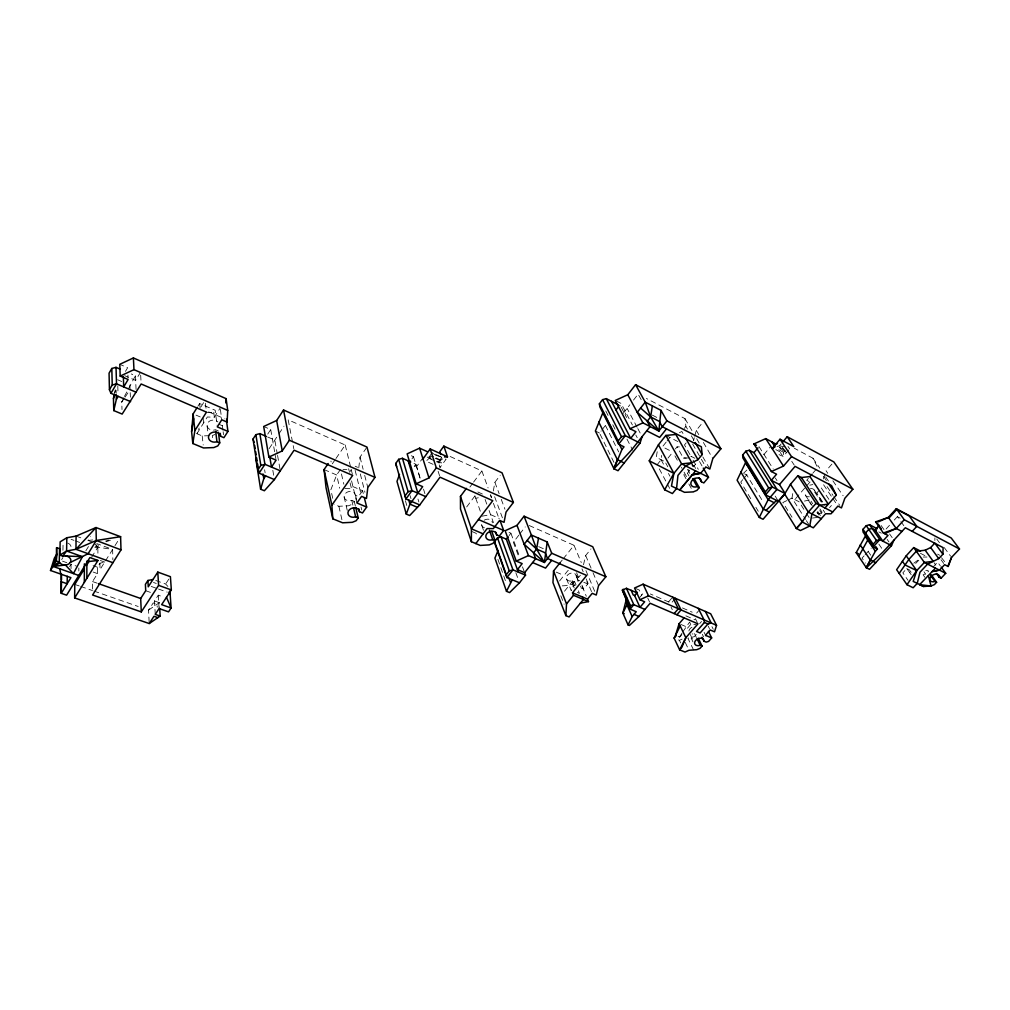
<?xml version="1.0" encoding="UTF-8"?>
<svg xmlns="http://www.w3.org/2000/svg" width="1010" height="1010" viewBox="0 0 1010 1010"><rect width="100%" height="100%" fill="white"/><g stroke="black" fill="none" stroke-linecap="round" stroke-linejoin="round"><path stroke-width="0.75" stroke-dasharray="5 3.75" d="M78.831 571.016L78.856 568.037M71.028 568.693L71.079 564.211L76.407 566.105M62.936 550.273L63.087 542.888M934.856 540.501L934.906 537.888M657.119 464.764L661.121 459.765L661.55 455.447M358.777 467.832L360.027 457.113L366.996 447.089M785.3 450.334L783.608 452.316L783.04 456.684L779.038 454.563M792.724 493.612L791.979 498.094L805.525 519.38M657.207 451.748L656.235 457.303L665.085 461.734M493.322 490.999L494.9 482.313L500.253 475.192M114.736 392.776L115.367 389.885M114.749 392.953L115.38 390.15M583.49 564.792L585.661 555.513L590.976 548.935M693.491 440.701L694.299 437.747M694.691 436.269L696.294 430.374L703.124 421.94M91.544 557.343L97.844 547.18L98.69 544.314M823.302 478.967L825.145 473.526M209.461 435.663L202.202 435.941L196.912 433.707L199.159 428.051M123.788 397.801L121.743 402.068L122.008 409.568M124.457 396.374L135.403 375.745L131.3 373.965M682.066 633.119L677.659 639.57L679.44 640.315L680.664 642.928M682.811 631.805L689.628 622.109L690.752 624.42L695.991 624.344M125.455 371.39L127.626 367.716L119.799 364.32M140.516 372.21L135.63 380.404L124.647 375.669M61.66 559.628L62.898 557.596M69.602 566.635L71.079 564.211M92.112 541.928L88.072 540.464L90.458 536.588M85.837 550.803L88.602 546.309M196.912 433.707L207.328 417.004L214.373 417.193L220.218 407.952M92.566 589.032L92.529 581.558L97.503 573.604L97.452 567.216L99.939 563.226L104.712 562.078L100.003 569.602L99.939 563.226M197.998 406.121L199.614 403.533L215.193 410.275L217.087 425.361M200.965 406.891L205.081 400.301M105.507 560.815L112.628 549.453L96.796 543.62L97.844 547.18L97.919 554.566M115.014 545.627L119.016 539.239M214.373 417.193L213.792 412.509L215.193 410.275M222.945 430.222L222.364 425.74L223.955 423.24M149.139 622.046L148.533 610.091L153.242 602.907L157.08 604.245L157.257 607.225M155.25 614.37L154.505 600.975L158.292 595.193L163.633 597.087M168.809 579.134L165.602 584.02L163.027 584.487M267.726 434.098L270.718 429.553L263.686 426.498M269.114 448.705L278.154 435.007M278.987 433.744L283.999 426.157M124.255 398.357L121.743 402.068L118.991 400.894M125.088 397.119L130.088 389.696L129.886 385.012M335.118 459.727L331.747 464.625L330.952 461.103M335.964 458.502L345.218 445.019L288.178 419.832L293.796 448.667M340.408 469.536L336.646 474.965L330.851 489.787L333.742 502.816M349.473 472.276L350.988 470.104M344.877 488.613L351.493 488.701L352.957 486.605L362.577 490.709L363.688 495.178M362.577 490.709L358.462 496.554L355.495 495.291A5.744 4.633 -12.3 0 0 348.841 491.567A5.744 4.633 -12.3 0 0 344.296 497.69A5.744 4.633 -12.3 0 0 351.745 500.341L354.257 501.402L352.275 504.23L348.45 505.795L338.893 506.275L334.058 504.268M411.954 458.868L413.494 456.722L409.681 455.018M414.239 466.645L415.918 464.31L412.055 462.593M423.518 457.012L416.625 466.607L412.749 464.89M440.209 456.507L432.103 452.834L429.073 457.038L426.649 457.795M433.075 464.335L426.081 461.191L431.106 456.457M441.736 457.378L438.302 462.1L440.07 467.478L446.104 459.184L442.064 458.654L439.022 462.845L440.07 467.478M437.267 461.216L441.32 463.047L442.834 460.977L442.064 458.654M466.683 506.944L477.124 492.994M469.902 487.06L472.667 483.348M473.589 482.111L481.884 470.963L449.867 456.368M509.078 535.603L510.909 533.23L505.139 530.717M518.85 535.149L513.37 542.218L518.736 556.712M519.759 533.974L525.238 526.917M613.903 462.353L599.523 433.063L601.202 430.879M602.048 429.793L605.432 425.45L602.768 424.112M623.019 413.557L629.849 404.795M633.535 400.061L638.143 394.152L641.88 400.945M560.298 562.469L562.254 560.02M563.239 558.795L574.021 545.312L527.056 524.569M666.145 442.14L662.421 446.799L671.549 451.419M667.08 440.979L669.883 437.481M559.578 580.952L567.822 570.675L572.077 570.663M667.989 458.111L672.849 452.076M684.288 428.429L685.916 426.409L685.007 418.645L646.413 398.47M675.387 448.932L677.079 446.837L681.434 446.938M564.489 591.241L571.875 582.126L579.841 580.586M686.181 442.847L684.49 444.93L690.196 455.005M562.28 585.863L569.173 585.421L572.62 584.007L574.614 581.558L572.544 580.674A5.126 3.838 -22.1 0 1 566.408 578.49A5.126 3.838 -22.1 0 1 570.928 573.162A5.126 3.838 -22.1 0 1 576.281 576.281L578.705 577.316L579.79 579.929M578.705 577.316L580.359 575.283M580.51 586.166A5.189 3.838 -22.1 0 1 581.141 588.047L583.591 589.082L587.769 583.982L586.128 580.056M685.967 478.677L683.783 474.713L687.431 473.223L689.653 470.508L687.583 469.473A5.467 4.179 -29.1 0 1 684.906 469.865M695.65 468.476L694.173 465.85L696.016 463.603M639.545 597.68L643.85 592.554M742.754 479.674L740.759 482.035L751.112 499.319M743.751 478.5L748.688 472.642M763.863 454.626L770.478 446.773M781.083 443.983L779.43 445.94L775.137 446.874M784.151 449.728L779.581 447.291L777.902 449.273L783.608 452.316M786.702 452.48L780.982 449.425L782.636 447.481L786.777 453.78M788.696 450.031L783.04 456.684L779.808 451.71L782.611 448.402M806.788 485.734L809.969 482.01L812.154 483.146M668.569 601.909L671.625 598.324M675.387 598.324L671.309 603.096L650.326 593.968M681.864 634.722L679.844 637.058L677.47 636.06M808.316 478.424L806.7 480.293L809.969 482.01M812.823 473.21L817.658 467.63L812.949 458.224L794.34 448.251M788.065 500L791.979 498.094L794.782 499.559L805.791 486.883M696.635 613.083L698.579 610.848M690.752 624.42L686.901 628.851L685.777 626.541L680.437 624.256M831.874 464.12L826.066 470.799L827.771 473.299M699.678 623.612L701.521 621.491M822.658 502.033L816.762 493.107L819.464 490.014M829.563 507.601L831.419 505.505M886.123 529L890.201 524.518M894.292 520.036L897.36 516.678L896.994 514.014M865.128 554.755L871.188 548.203M906.803 568.542L909.429 572.203L911.967 573.478L909.353 569.829L906.803 568.542L902.839 572.834L907.99 580.295M864.106 555.853L862.06 558.038L865.393 563.062M933.038 567.052L937.621 562.191L940.323 565.903M915.666 563.441L918.822 560.234M743.474 473.299L746.882 470.054M913.81 563.226L919.643 558.808M148.533 610.091L159.365 602.692L159.63 607.149M679.44 432.671L681.838 431.472L684.136 435.512M786.752 500.632L782.838 502.538L792.017 517.208M679.44 640.315L682.066 639.141M214.991 434.464L212.352 435.55L212.895 440.057M804.44 501.074L810.197 499.899M693.542 649.935L687.898 638.219L694.337 636.641L696.332 634.356L694.489 633.573A4.873 3.421 -25.1 0 1 692.09 633.977M105.987 541.777L110.38 540.249M105.722 541.019L108.701 540.161M809.805 485.153L812.823 484.573M474.927 495.973L475.76 498.246L479.927 497.463M482.06 516.186L490.557 514.62L499.281 518.446M812.419 518.054L817.948 517.385M88.072 540.464L92.718 539.933M94.839 547.508L97.844 547.18L112.628 549.453L112.855 559.755M923.228 557.04L926.978 557.04M343.009 469.587L346.897 469.65M689.085 457.984L683.227 457.858L677.079 446.837M683.366 458.123L686.295 458.187M206.772 412.307L213.792 412.509M784.694 446.761L779.43 445.94L778.457 442.935M441.547 457.113L434.073 454.727M74.778 584.399L79.197 585.939M80.674 586.444L92.478 590.56M93.955 591.077L138.206 606.492M154.505 600.975L159.365 602.692M92.529 581.558L96.91 583.086M62.481 561.156L66.786 562.684M93.122 572.039L97.503 573.604M145.718 590.724L151.311 592.706M93.084 565.65L97.452 567.216M151.222 586.431L157.042 588.514M158.494 589.032L167.218 592.15M153.482 582.467L156.272 583.464M100.331 560.499L104.712 562.078M155.805 580.485L165.602 584.02L168.708 587.239M76.091 536.095L82.744 538.519M95.18 546.208L97.844 547.18L94.675 542.837M71.091 539.315L73.945 540.35M75.359 540.868L79.626 542.433M577.366 592.466L579.45 593.35L578.376 590.724M583.805 582.278L587.769 583.982M556.144 572.102L563.984 575.447M218.236 430.904L215.471 429.73A6.06 5.037 -3 0 1 207.757 427.584A6.06 5.037 -3 0 1 209.827 420.955A6.06 5.037 -3 0 1 217.895 421.965M117.602 379.747L121.692 381.502M219.107 424.351L222.364 425.74M324.058 469.587L336.646 474.965L339.701 488.209M195.99 415.11L200.258 416.941M267.663 436.989L274.808 440.07L277.283 453.894M208.666 411.891L225.015 418.935M685.891 615.847L695.019 619.787M472.15 531.613L476.114 533.318L477.49 537.358M682.444 607.944L692.191 612.186M355.204 466.279L357.578 467.314M635.732 588.527L639.254 590.055L641.653 595.269M538.721 546.675L543.683 548.834M477.844 491.996L483.247 494.408M429.566 458.578L434.969 461.014M436.32 461.633L439.022 462.845M436.067 457.909L442.834 460.977M435.159 458.287L440.562 460.724L441.32 463.047M427.167 457.076L431.346 458.957M595.382 431.005L599.523 433.063M694.173 465.85L691.736 464.625L693.214 467.251M694.842 458.25L690.916 456.255L692.393 458.881M665.88 435.436L677.849 441.547M744.559 473.854L746.731 474.952L763.636 502.778M816.926 512.726A5.214 3.712 -31.4 0 0 821.42 513.067L823.251 514.014L819.905 508.901M616.428 401.046L621.049 403.419L632.399 424.97M618.486 404.909L620.557 405.969M794.782 499.559L798.998 501.73L805.563 511.982M920.451 553.328L927.256 556.838M652.308 415.11L657.258 417.673M937.596 554.136L939.704 555.235M810.437 488.625A5.138 3.699 -31.7 0 1 814.615 491.996L816.762 493.107M878.814 531.891L881.275 533.179M900.137 518.155L897.36 516.678L900.011 520.377M775.806 449.601L779.808 451.71M432.103 452.834L436.749 455.939L429.073 457.038L428.215 454.361M94.347 543.367L97.844 547.18M944.249 547.584L950.612 556.182M936.75 539.037L939.477 542.711M941.509 557.709L945.511 562.848M941.042 559.755L943.731 563.454M934.023 562.658L935.803 565.12M900.895 521.602L904.43 526.526M924.011 571.812L925.766 574.299M924.882 577.291L923.115 574.804L926.422 573.453L928.632 571.105L926.978 570.259A5.012 3.32 -31.9 0 1 925.779 570.587M889.595 533.949L892.196 537.661M881.111 525.516L884.571 530.465M887.184 539.428L888.914 541.903M909.429 572.203L911.172 574.703M878.877 544.15L882.285 549.124M832.897 480.798L843.135 495.771M812.949 458.224L819.729 468.185M825.65 476.909L829.033 481.896M823.592 476.379L826.975 481.379M827.064 486.593L832.985 495.367M833.831 496.617L839.764 505.391M823.592 484.762L832.025 497.299M832.871 498.549L837.088 504.823M868.196 551.473L870.721 555.222M821.269 487.944L828.932 499.382M788.002 446.445L789.643 448.92M814.275 490.052L824.362 505.341M814.615 491.996L821.345 502.197M791.752 461.343L794.239 465.118M823.175 510.05L824.804 512.524M779.581 447.291L780.982 449.425M819.754 510.517L821.42 513.067M811.03 501.175L812.697 503.737M817.696 511.413L821.029 516.527M817.229 512.487L818.845 514.961M805.488 495.367L812.128 505.606M808.53 500.581L811.017 504.419M806.384 513.257L809.654 518.383M806.371 520.706L808.909 524.695M759.002 446.635L773.206 468.968M775.314 477.957L776.98 480.596M775.188 496.125L777.649 500.076M755.884 507.298L758.27 511.287M696.294 430.374L699.438 435.739M703.377 442.456L712.808 458.578M685.007 418.645L692.784 432.04M696.685 438.731L700.574 445.435M685.916 426.409L687.469 429.086M691.332 435.79L694.438 441.143M702.834 456.899L709.841 469.044M692.658 444.072L705.839 467.024M699.526 461.545L702.518 466.797M693.125 460.181L698.301 469.347M691.206 462.492L694.16 467.744M687.583 469.473L689.779 473.425M687.431 473.223L688.896 475.861M684.086 472.213L687.002 477.49M674.92 455.851L679.073 463.388M688.87 483.967L693.239 491.895M665.754 463.009L667.799 466.797M661.121 459.765L664.062 465.244M668.468 473.463L669.933 476.202M637.083 427.23L627.071 408.356L625.102 414.618L627.942 420.046M637.802 428.581L642.082 436.661M659.303 468.867L666.587 482.578M667.32 483.954L670.236 489.433M621.201 407.207L624.445 413.38M635.782 434.982L637.209 437.696M626.97 439.098L632.664 450.157M605.798 410.969L608.601 416.486M612.805 424.768L615.608 430.285M711.949 626.667L713.249 629.23M708.199 626.086L709.487 628.674M605.432 425.45L618.676 451.899M704.096 632.323L706.028 636.212M695.398 618.663L697.317 622.539M702.316 634.318L703.604 636.906M694.489 633.573L696.395 637.474M690.272 634.545L692.797 639.747M691.067 637.966L692.961 641.88M671.057 607.086L672.294 609.674M685.26 642.461L688.984 650.276M647.738 598.034L649.544 601.947M585.661 555.513L592.415 571.294M593.022 572.733L598.551 585.649M585.926 570.562L595.648 593.59M574.021 545.312L581.268 562.519M581.962 568.845L583.174 571.723M586.191 578.919L591.633 591.885M581.962 585.169L583.591 589.082M576.571 572.721L579.298 579.273M576.129 575.271L578.288 580.51M576.281 576.281L578.44 581.508M582.189 586.28L586.305 596.253M574.614 581.558L575.687 584.171M572.544 580.674L574.69 585.914M572.62 584.007L574.223 587.946M571.875 582.126L574.198 587.82M566.496 578.831L571.294 590.673A5.189 3.838 -22.1 0 1 576.192 584.853M560.803 595.799L564.123 604.258M494.9 482.313L499.142 493.65M501.25 499.319L504.962 509.242M510.909 533.23L519.494 556.371M522.486 566.862L524.632 572.67M494.635 496.718L502.5 518.067M481.884 470.963L488.083 487.931M490.671 495.014L491.706 497.842M490.305 494.774L491.34 497.627M493.423 503.321L499.142 518.976M515.845 572.746L518.458 579.929M485.09 499.445L487.085 504.962M489.067 510.479L493.435 522.65M497.917 559.376L506.54 583.919M475.76 498.246L481.088 513.433M481.846 525.516L483.702 530.881M438.125 471.329L439.552 475.723M415.918 464.31L420.299 478.626M423.518 489.13L424.894 493.637M413.494 456.722L420.362 479.169M417.988 499.041L418.872 501.995M410.11 495.645L410.969 498.587M405.401 500.67L407.106 506.616M360.027 457.113L363.133 469.297M364.698 475.382L367.804 487.565M360.317 473.955L364.938 492.312M355.141 470.344L361.214 494.837M361.024 507.007L361.757 509.987M345.218 445.019L350.798 467.794M351.164 469.322L352.654 475.394M355.495 495.291L356.58 499.773M348.627 468.754L349.195 471.102M351.568 480.874L356.921 502.98M350.079 482.843L351.493 488.701M354.257 501.402L355.343 505.896M351.745 500.341L353.172 506.338M341.443 473.942L343.855 484.207M344.132 496.92L347.251 510.403M338.893 506.275L342.617 522.801M277.561 455.422L280.3 470.774M270.718 429.553L275.844 458.616M272.826 470.306L273.887 476.48M264.607 469.738L265.112 472.819M220.407 409.429L221.771 419.794M223.147 431.712L223.526 434.691M205.434 403.255L206.469 412.118M207.113 425.942L207.984 433.429M203.098 418.153L203.629 422.862M199.614 403.533L200.132 408.204M202.202 435.941L203.199 444.955M158.292 595.193L159.088 608.55M140.68 375.152L141.084 382.525M135.403 375.745L136.211 392.246M130.214 392.675L130.404 397.145M127.929 375.076L128.055 378.018M117.791 385.921L118.019 393.37M116.112 390.327L116.201 393.307M681.901 468.249A5.467 4.179 -29.1 0 1 681.46 467.251M809.313 496.781A5.138 3.699 -31.7 0 1 805.424 492.35M688.934 631.023A4.873 3.421 -25.1 0 1 692.658 626.92M484.434 527.788A5.479 4.292 -19.4 0 1 481.618 524.417M484.181 520.226A5.479 4.292 -19.4 0 1 489.547 519.43A5.479 4.292 -19.4 0 1 492.35 522.827M67.645 543.064A5.946 4.545 1 0 1 71.003 548.001"/><path stroke-width="1.5" d="M86.847 578.313L86.847 561.08M84.335 582.366L84.373 563.82M491.744 531.285L495.064 540.678L492.994 543.367L489.282 544.895L480.217 545.425L471.38 541.701L471.405 528.811L460.459 496.39L466.418 488.373M112.918 562.696L75.965 549.301L76.091 536.095L96.013 527.548L120.607 536.689L120.998 549.857L92.592 595.016L141.286 611.909L158.595 585.358L157.8 572.102L170.412 576.685L171.334 589.928L161.65 604.649L171.107 607.982L168.544 611.858L159.088 608.55L155.25 614.37L160.161 616.075L159.719 608.639M160.161 616.075L149.215 623.536L74.639 597.92L74.778 584.399L84.36 568.933M66.824 537.749L60.158 541.827L59.855 555.134L62.822 556.182L66.597 550.98L66.824 537.749L76.091 536.095M67.279 576.255L67.152 583.742L61.067 581.634L61.231 574.135M61.471 582.795L61.244 593.324L66.609 595.168L89.903 557.57L97.97 560.474L74.639 597.92M59.855 555.134L66.597 550.98L75.965 549.301L96.013 527.548L96.291 540.476L88.085 553.758L70.346 562.431A6.009 4.57 0.7 0 1 59.981 563.1L59.249 562.078L59.565 548.708L56.611 547.647L56.27 561.017L50.5 570.486L70.902 577.657L61.244 593.324L61.067 581.634M920.489 551.106L913.697 547.584L906.222 555.79L896.64 569.703L906.98 584.689L913.141 587.757L917.231 583.427L919.958 572.241L927.609 564.098L938.744 558.618L942.923 554.187L943.1 547.622L905.313 527.75L883.106 551.914L866.353 567.759L856.202 552.659L865.191 536.373L875.354 551.296L866.189 567.658M560.298 562.469L553.53 570.991L552.962 582.581L565.878 615.633L569.097 616.946L583.427 599.486L582.442 596.986M225.886 403.003L226.101 398.647L133.396 357.944L119.799 364.32L120.19 376.086L128.119 379.495L123.712 386.906L123.334 376.553M197.19 407.421L193.15 413.898L191.597 431.472L192.809 443.516L203.528 447.96L213.804 447.569L217.806 445.915L219.738 442.885L216.948 441.711A6.123 5.063 -3.4 0 1 208.742 438.757A6.123 5.063 -3.4 0 1 213.211 432.179A6.123 5.063 -3.4 0 1 220.634 436.282L223.917 437.683L227.944 431.409L217.276 426.851L221.771 419.794L227.111 422.092L227.73 410.426L226.101 398.647M627.778 394.746L642.915 422.874L658.836 431.005L661.02 410.388L645.226 402.157L635.593 384.671L627.778 394.746L615.267 400.452L630.051 428.732L635.947 431.712L630.694 438.365L611.492 401.311M565.878 615.633L566.522 603.892L553.53 570.991M517.006 525.339L528.457 555.601L544.403 562.444L547.205 541.966L531.374 535.035L524.064 516.198L517.006 525.339L505.139 530.717L516.261 561.106L522.17 563.605L517.436 569.64L524.632 572.67L525.553 575.144L519.494 582.795L509.583 592.58L506.49 591.317L494.9 558.101L498.119 550.387M652.359 405.868L650.642 416.928L647.233 421.246L650.112 426.548L631.199 450.397L613.966 468.791L595.382 431.005L603.109 412.168L613.562 432.886M191.597 431.472L193.63 418.594M192.809 443.516L194.88 430.563L193.15 413.898M538.519 538.166L536.562 549.074L533.482 553L535.666 558.694L524.632 572.67M640.605 408.04L650.642 416.928L659.341 421.41L662.27 426.7L701.344 446.773L702.177 454.55L697.948 459.702L685.689 465.926L677.962 475.382L676.548 488.524L672.42 493.549L664.656 489.787L649.253 460.812L658.432 444.804L665.88 435.436L675.854 434.477L691.888 462.782L681.624 463.88L673.897 473.362L671.473 486.05L679.755 490.09L695.536 470.9L700.586 473.387L705.839 467.024L709.841 469.044L712.808 458.578L720.887 448.793L704.109 420.741L635.593 384.671M194.88 430.563L206.469 412.118L141.16 383.989L122.16 414.075L113.776 410.578L113.461 398.571L114.42 394.228M113.461 398.571L114.42 394.367M113.776 410.578L116.377 399.278L116.238 394.796M626.68 597.933L622.867 613.083L628.056 624.912L629.407 625.468L638.964 616.453L650.15 603.248L697.961 623.839L685.841 637.727L679.642 649.847L684.995 652.056L688.984 650.276L696.736 649.695L700.044 648.357L702.064 646.059L698.251 638.257M355.697 507.386L358.209 517.877L356.189 520.718L352.313 522.309L342.617 522.801L332.808 518.812L331.873 505.189L352.654 475.394L294.099 450.182L274.417 479.573L264.368 490.746L260.605 489.194L263.787 478.664L265.617 475.912M679.111 623.688L675.538 635.252L676.283 635.568L674.099 638.08L679.642 649.847L681.838 647.322L685.841 637.727L679.111 623.688L683.959 618.082M78.805 575.485L53 566.383L56.8 554.162L56.611 547.647M631.124 590.32L633.232 594.966L634.634 595.572L639.974 607.313L644.645 601.783L639.911 599.738L634.558 588.022L643.105 584.184L710.674 613.777L716.544 625.316L714.537 631.805L710.144 629.962L705.472 635.277L711.671 637.929L708.603 641.4L706.167 642.107L703.97 641.173A4.924 3.434 -25.1 0 0 699.198 638.37A4.924 3.434 -25.1 0 0 694.628 643.345A4.924 3.434 -25.1 0 0 700.208 645.276L702.064 646.059M50.5 570.486L54.325 558.24L56.8 554.162L56.27 561.017L59.249 562.078L53 566.383L65.448 565.032L73.414 573.592L82.429 556.687L66.597 550.98M618.486 404.909L606.278 398.634L602.579 399.644L599.385 403.811L599.877 406.942L618.65 444.173L624.016 446.837L621.933 449.463L613.966 468.791L618.019 470.723L640.062 443.125L642.082 436.661M899.178 573.402L908.861 559.426L916.36 551.207L925.185 550.235L933.227 561.333L924.377 562.444L916.714 570.599L913.204 581.406L923.557 586.494L931.031 585.989L934.364 584.638L936.611 582.278L931.296 574.829M399.505 474.41L396.993 481.404L406.272 514.09L409.656 515.529L419.743 504.949L440.019 477.187L492.741 500.67L471.405 528.811L483.096 533.835L487.098 528.583L493.322 528.621L499.66 520.402L504.066 522.334L506.023 512.083L513.396 502.437L502.046 472.819L443.857 446.117L439.779 451.76L440.663 454.437M878.321 521.88L888.345 517.41L896.274 508.687L951.218 537.976L959.5 548.986L951.521 557.419L948.213 566.534L944.64 564.691L939.439 570.17L932.129 571.584L919.706 584.575L923.557 586.494M406.272 514.09L409.946 504.141L422.66 486.643L416.158 483.79L407.144 453.869L419.605 448.162L427.356 451.672M613.777 468.665L617.35 459.601L598.766 422.104M70.346 562.431L70.814 561.295A6.009 4.57 0.7 0 0 65.928 555.992L62.822 556.182M947.822 566.332L951.521 557.419M506.49 591.317L512.285 579.803M860.204 544.971L870.292 559.931L866.353 567.759L869.547 569.324L891.502 545.627L893.938 540.135M774.178 502.715L768.156 499.685L745.494 462.744L737.098 480.179L759.305 517.423L763.055 519.266L785.199 493.6L779.48 484.548L771.312 480.343L776.551 474.22L771.375 471.531L753.927 443.945L765.719 438.618L775.667 443.933M759.305 517.423L768.156 499.685L776.993 489.395L753.94 452.657L749.332 450.245L745.86 451.205L742.64 455.068L742.88 457.959L765.529 494.849L778.47 501.402M626.819 602.036L626.92 604.763L622.867 613.083L624.218 613.651M628.056 624.912L632.159 616.567L636.237 611.732L630.088 609.118L622.362 590.13L626.44 588.3L637.424 593.047M674.099 638.08L680.222 625.998M858.715 556.371L867.742 540.072M664.656 489.787L673.897 473.362L658.432 444.804M120.278 369.193L116.024 367.35L111.807 368.473L109.067 373.17L109.434 389.721L110.936 393.307L130.606 401.614M109.434 389.721L112.236 384.987L111.807 368.473M110.936 393.307L116.516 383.838L116.024 367.35M116.377 399.278L118.12 396.337M782.737 442.026L787.207 436.737L833.818 461.898L852.857 489.231L844.84 498.271L841.456 507.904L837.921 506.073L831.028 513.8L825.612 513.749L813.303 527.813L809.755 526.033L800.349 530.553L796.334 528.407L778.925 500.367L784.644 494.016L790.464 484.308L797.9 475.685L801.422 477.528L819.602 505.202L828.301 504.179L809.932 476.556L801.422 477.528M796.448 528.546L802.243 521.955L808.328 512.083L816.029 503.359L797.9 475.685M86.847 564.906L89.196 561.118M153.015 579.487L147.927 580.472L145.402 584.361L145.718 590.724L140.68 598.488L141.286 611.909M157.8 572.102L148.243 586.823L147.927 580.472M274.417 479.573L259.065 473.185L257.904 469.877L253.018 439.06L255.871 434.691L259.848 433.618L266.236 436.37M269.657 456.331L271.501 467.074L276.109 460.143L268.887 457.076L263.686 426.498L276.652 420.501L283.545 409.997L366.996 447.089L375 477.376L367.804 487.565L366.491 498.435L361.593 496.365L356.921 502.98L366.668 507.083L362.476 512.979L359.472 511.716A5.833 4.659 -12.5 0 0 352.742 507.992A5.833 4.659 -12.5 0 0 348.122 514.178A5.833 4.659 -12.5 0 0 355.659 516.817L358.209 517.877M149.215 623.536L153.974 616.302L157.85 617.602M257.904 469.877L260.832 465.433L264.936 464.322L280.3 470.774M268.887 457.076L282.245 450.927L289.365 440.234L283.545 409.997M332.808 518.812L326.053 487.767L324.058 469.587L328.199 463.552M906.98 584.689L916.714 570.599L906.222 555.79M396.589 466.519L395.743 463.451L398.672 459.335L402.447 458.3L410.767 462.012M408.886 463.161L410.426 461.014M423.001 458.944L430.184 448.958L447.481 456.836L443.857 446.117M425.816 496.642L411.992 490.633L408.103 491.706L405.073 495.897L405.932 499.003L419.743 504.949M416.158 483.79L428.972 477.945L436.307 467.845L430.184 448.958M475.824 543.595L483.096 533.835M519.494 582.795L506.919 577.568L495.228 544.504L494.584 541.701L497.501 537.901L501.074 536.903L506.313 539.176L518.332 572.115M500.253 521.11L503.649 530.452L499.357 536.032L496.642 534.858A5.542 4.305 -19.4 0 0 490.633 531.361A5.542 4.305 -19.4 0 0 485.911 537.219A5.542 4.305 -19.4 0 0 492.754 539.681L495.064 540.678M506.313 539.176L508.156 536.79M615.974 409.959L618.511 406.689M501.074 536.903L512.966 569.855L506.919 577.568L506.275 574.753L509.292 570.89L512.966 569.855L525.553 575.144M606.278 398.634L625.341 435.676L618.65 444.173L618.17 440.991L621.516 436.724L625.341 435.676L640.062 443.125M544.403 562.444L536.562 549.074L531.374 535.035L524.165 544.264L544.403 562.444L551.7 553.24L547.205 541.966M551.725 560.348L545.564 568.087L532.611 562.557M658.836 431.005L650.642 416.928L645.226 402.157L637.247 412.333L658.836 431.005L666.916 420.867L661.02 410.388M666.474 428.859L659.656 437.393L646.728 430.815M572.531 592.819L587.479 599.107L588.476 601.606L573.528 595.281L572.531 592.819L586.696 575.422L547.508 558.53L545.274 552.849L536.562 549.074L527.207 540.375M566.522 603.892L573.528 595.281M587.479 599.107L592.239 593.324L596.253 595.029L598.551 585.649L605.861 576.748L592.744 546.738L524.064 516.198M699.223 487.641L696.95 490.38L693.239 491.895L684.528 492.324L679.692 489.976L692.216 474.889L700.523 473.273L708.515 477.276L703.818 482.944L701.357 481.719A5.555 4.191 -28.9 0 0 695.991 478.084A5.555 4.191 -28.9 0 0 690.853 484.017A5.555 4.191 -28.9 0 0 697.127 486.605L699.223 487.641L694.072 478.412M753.94 452.657L757.992 447.834M634.634 595.572L637.398 592.264M626.44 588.3L633.813 604.687L630.088 609.118L629.684 606.543L630.429 605.647L633.813 604.687L644.91 609.421M787.207 436.737L793.835 446.647L780.036 439.236L772.158 448.579L774.14 447.443M771.375 471.531L783.482 466.077L791.537 456.646L780.036 439.236M749.332 450.245L772.271 486.971L765.529 494.849L765.315 491.92L768.686 487.981L772.271 486.971L785.199 493.6M779.48 484.548L795.072 466.38L831.583 485.633L836.293 495.115L824.955 507.967M674.162 613.562L678.291 608.765L672.647 597.125M676.915 614.749L681.043 609.952L675.387 598.324M809.932 476.556L811.863 474.334M716.544 625.316L711.242 623.006L707.947 623.953L700.119 632.98L696.534 631.452L704.399 622.463L704.109 619.963L698.289 608.348M819.602 505.202L811.914 513.913L809.755 526.033L802.243 521.955L784.644 494.016M875.354 551.296L877.425 549.023L873.195 546.877L863.032 531.98L862.969 529.316L866.252 525.692L869.572 524.745L877.273 528.773M879.218 525.402L875.089 529.947L882.816 541.12L888.03 535.414L883.371 533.002L875.619 521.867L888.345 517.41L896.223 528.495L901.905 531.462M888.863 518.143L896.804 509.419L909.29 516.072L916.815 526.374L912.194 531.374M869.572 524.745L879.849 539.592L873.195 546.877L873.158 544.201L876.491 540.552L879.849 539.592L891.502 545.627M796.334 528.407L802.243 521.955M884.646 533.659L896.223 528.495L904.253 519.733L959.5 548.986M925.185 550.235L930.664 547.534L934.793 543.115L942.923 554.187M936.611 582.278L934.944 581.432A5.05 3.333 -31.8 0 1 929.894 579.349A5.05 3.333 -31.8 0 1 934.944 574.21A5.05 3.333 -31.8 0 1 939.111 577.202L941.067 578.212L945.714 573.314L941.219 567.14M939.363 570.057L935.424 568.15L932.129 571.584L939.363 570.057L945.714 573.314M765.946 510.391L776.602 500.455M775.478 444.64L777.46 443.504M53 566.383L59.981 563.1M120.19 376.086L133.964 369.647L227.73 410.426M639.911 599.738L648.521 595.812L711.242 623.006L705.397 611.467M630.051 428.732L642.915 422.874M516.261 561.106L528.457 555.601M75.965 549.301L96.291 540.476L120.607 536.689M883.371 533.002L896.223 528.495M112.236 384.987L116.516 383.838L136.211 392.246M580.384 603.134L588.476 601.606M692.216 474.889L700.523 473.273M87.352 561.686L97.97 560.474M444.514 456.974L447.481 456.836M65.928 555.992L82.429 556.687M919.782 584.702L931.031 585.989L928.367 575.612M98.361 583.603L140.68 598.488M158.595 585.358L171.334 589.928M96.291 540.476L120.998 549.857M704.399 622.463L707.947 623.953M634.015 614.37L638.964 616.453M417.446 507.361L409.946 504.141L408.659 499.71M503.649 530.452L478.462 519.544M551.7 553.24L605.861 576.748M289.365 440.234L375 477.376M436.307 467.845L513.396 502.437M916.714 570.599L905.01 564.943L902.385 561.282M617.35 459.601L624.243 463.034M870.292 559.931L875.771 562.734M769.279 512.057L763.232 509.04L740.822 471.935M856.202 552.659L858.424 553.77M695.536 470.9L681.624 463.88L665.88 435.436M821.269 518.673L808.328 512.083L790.464 484.308M649.253 460.812L673.897 473.362M816.029 503.359L832.72 511.956M876.352 530.603L872.148 528.432L868.815 529.366L865.532 533.002L865.583 535.666M666.916 420.867L720.887 448.793M935.424 568.15L924.377 562.444L913.697 547.584M875.619 521.867L876.882 522.524M753.927 443.945L756.465 445.284M791.537 456.646L852.857 489.231M930.664 547.534L938.744 558.618M896.274 508.687L904.253 519.733M939.287 575.725L941.067 578.212M936.434 573.491L939.111 577.202M930.513 575.233L934.944 581.432M877.753 523.761L881.2 528.71M866.252 525.692L876.491 540.552M862.969 529.316L873.158 544.201M875.733 546.536L877.425 549.023M828.667 483.866L836.293 495.115M771.905 441.925L775.137 446.874M765.719 438.618L783.482 466.077M745.86 451.205L768.686 487.981M742.64 455.068L765.315 491.92M695.208 442.494L702.177 454.55M703.276 468.097L708.515 477.276M685.676 438.201L697.948 459.702M699.135 477.768L701.357 481.719M692.721 478.702L697.127 486.605M602.579 399.644L621.516 436.724M599.385 403.811L618.17 440.991M619.143 443.945L621.933 449.463M708.439 631.452L711.671 637.929M702.051 637.272L703.97 641.173M697.026 638.774L700.208 645.276M643.105 584.184L648.521 595.812M623.094 589.247L630.429 605.647M622.362 590.13L629.684 606.543M626.92 604.763L632.159 616.567M166.486 597.314L171.107 607.982L169.92 590.85M169.036 591.999L170.185 594.65M495.695 532.182L496.642 534.858M497.501 537.901L509.292 570.89M508.876 577.884L510.403 582.202M494.584 541.701L506.275 574.753M489.459 530.301L492.754 539.681M253.018 439.06L254.166 442.329M471.38 541.701L460.497 509.091L460.459 496.39M419.605 448.162L428.972 477.945M408.191 460.863L417.887 493.196M402.447 458.3L411.992 490.633L405.932 499.003L395.743 463.451M398.672 459.335L408.103 491.706M364.433 498.145L366.668 507.083M358.752 508.737L359.472 511.716M353.525 507.828L355.659 516.817M324.058 469.587L331.873 505.189M276.652 420.501L282.245 450.927M59.817 568.807L60.751 574.097M259.848 433.618L264.936 464.322L259.065 473.185L258.573 470.104M263.042 474.018L263.787 478.664M255.871 434.691L260.832 465.433M254.659 445.41L255.151 448.503M255.631 451.584L256.123 454.664M256.616 457.757L257.108 460.838M257.6 463.931L258.08 467.011M255.707 458.136L260.605 489.194M226.72 419.137L227.111 422.092M226.53 420.993L227.944 431.409M220.256 433.303L220.634 436.282M218.425 432.406L219.738 442.885M215.66 431.232L216.948 441.711M133.396 357.944L133.964 369.647M61.446 573.958L61.534 579.778"/></g></svg>
